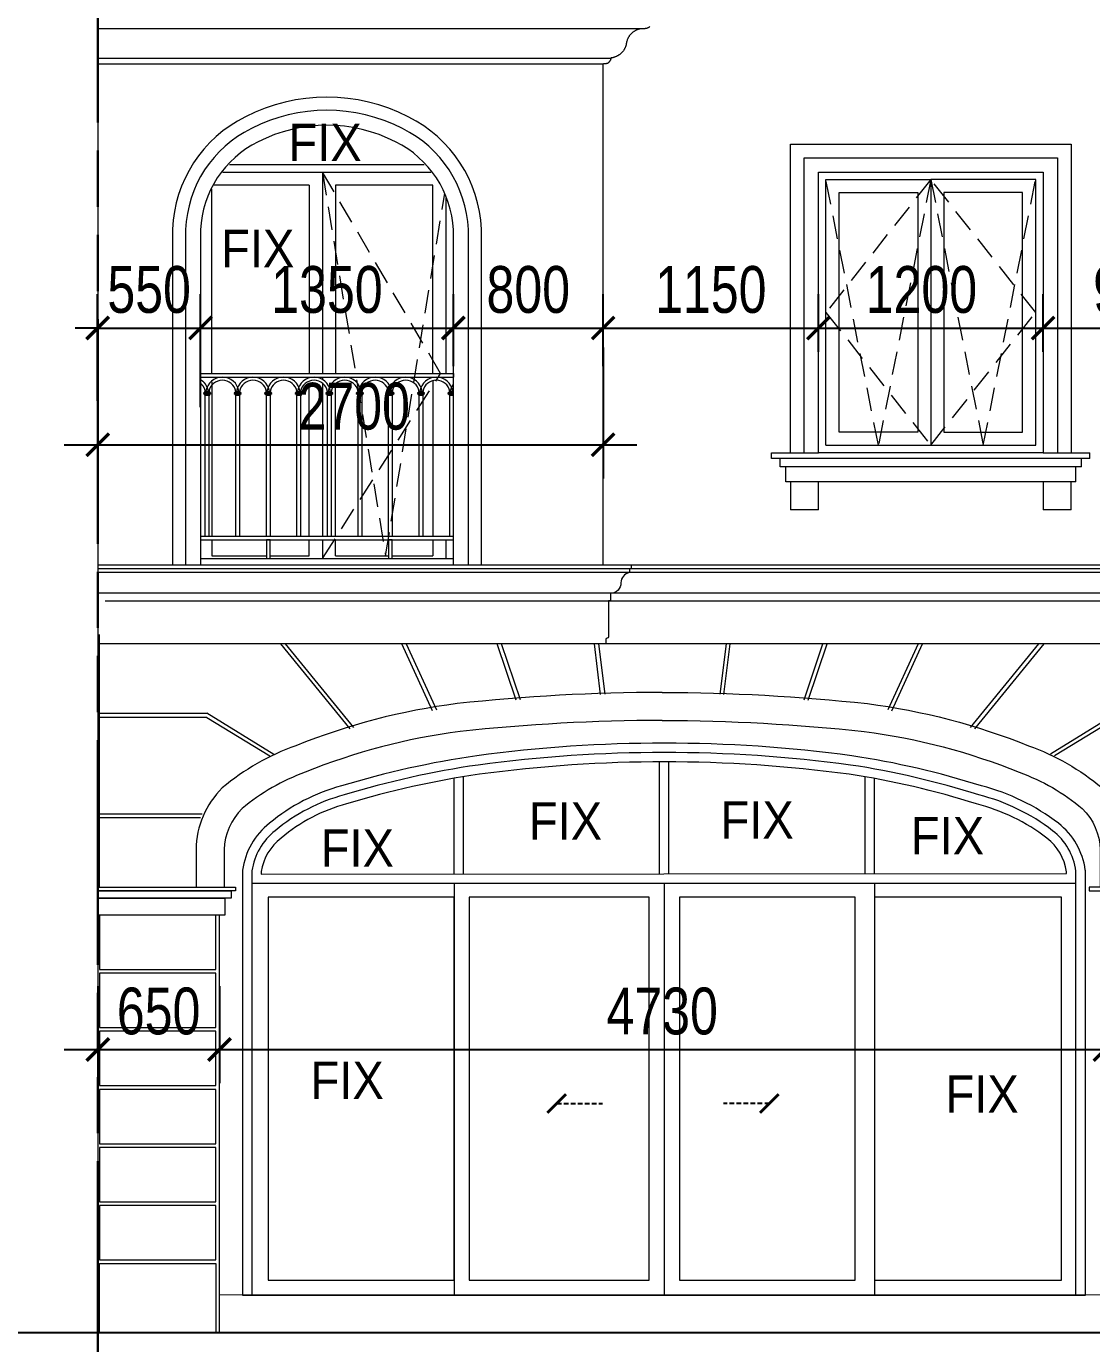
# Model space of a CAD drawing. Header units: millimetres. Extents: x -78046 to 260989, y -99288 to 158505.
# Drawn here: x 188369 to 194059, y -67141 to -60103 of the extents above; entities that cross this region are included whole.
import ezdxf
from ezdxf.xclip import XClip

# ---------------------------------------------------------------- set-up
doc = ezdxf.new("R2010")
doc.units = ezdxf.units.MM
doc.header["$LTSCALE"] = 100
doc.header["$XCLIPFRAME"] = 0
doc.header["$PDMODE"] = 98
doc.linetypes.add('ACAD_ISO09W100', pattern=[45, 24, -3, 6, -3, 6, -3])
doc.linetypes.add('HIDDEN', pattern=[0.375, 0.25, -0.125])
doc.layers.get('Defpoints').update_dxf_attribs({"lineweight": 13})
for name, color, linetype, lineweight in [('-DOOR', 137, 'Continuous', 9), ('-HATCH', 8, 'Continuous', 5), ('-HIDE', 3, 'HIDDEN', 13), ('-LINE1', 7, 'Continuous', 18), ('-TEXT', 7, 'Continuous', 15), ('ranh gioi lo dat', 240, 'ACAD_ISO09W100', 30)]:
    doc.layers.add(name, color=color, linetype=linetype, lineweight=lineweight)
doc.styles.add('AVANH', font='VHAVAN_2.TTF', dxfattribs={"width": 0.8})
doc.styles.add('X-5M-DH-TUM1$0$AVANTH', font='arial.ttf', dxfattribs={"width": 0.9})
doc.dimstyles.new('C_100A3', dxfattribs={"dimscale": 100, "dimtxt": 2.5, "dimasz": 1.2, "dimexe": 1.8, "dimexo": 0, "dimgap": 0.75, "dimtad": 1, "dimdec": 0, "dimzin": 0, "dimdsep": 46, "dimtxsty": 'AVANH', "dimblk": 'ARCHTICK', "dimcen": 0, "dimdle": 1.8, "dimclrd": 256, "dimclre": 256, "dimclrt": 7, "dimadec": 0, "dimazin": 0, "dimtfac": 0.0001, "dimtdec": 0, "dimtix": 1, "dimtmove": 2, "dimatfit": 3, "dimldrblk": 'ARCHTICK', "dimfxl": 1.8, "dimtolj": 1, "dimtzin": 0, "dimarcsym": 0})

# ---------------------------------------------------------------- blocks, each defined once
blk = doc.blocks.new('_ARCHTICK')
at = {"const_width": 0.15}
blk.add_lwpolyline([(-0.5, -0.5), (0.5, 0.5)], dxfattribs=at)
blk = doc.blocks.new('*D233')
at = {"layer": 'Defpoints', "lineweight": -2, "transparency": 16777216}
for p, q in [((188750.3, -65230.6), (188750.3, -65749.9)), ((189400, -65230.6), (189400, -65749.9)), ((188570.3, -65569.9), (189580, -65569.9))]:
    blk.add_line(p, q, dxfattribs=at)
at = {"layer": 'Defpoints', "color": 0, "transparency": 16777216}
for p in [(188750.3, -65230.6), (189400, -65230.6), (189400, -65569.9)]:
    blk.add_point(p, dxfattribs=at)
at = {"layer": 'Defpoints', "lineweight": -2, "transparency": 16777216, "xscale": 120, "yscale": 120, "zscale": 120, "rotation": 180}
blk.add_blockref('_ARCHTICK', (188750.3, -65569.9), dxfattribs=at)
at = {"layer": 'Defpoints', "lineweight": -2, "transparency": 16777216, "xscale": 120, "yscale": 120, "zscale": 120}
blk.add_blockref('_ARCHTICK', (189400, -65569.9), dxfattribs=at)
at = {"layer": 'Defpoints', "color": 7, "transparency": 16777216, "insert": (189075.2, -65365.6), "char_height": 250, "attachment_point": 5, "style": 'AVANH'}
blk.add_mtext('\\A1;650', dxfattribs=at)
blk = doc.blocks.new('*D234')
at = {"layer": 'Defpoints', "lineweight": -2, "transparency": 16777216}
for p, q in [((189400, -65230.6), (189400, -65749.9)), ((194130, -65230.6), (194130, -65749.9)), ((189220, -65569.9), (194310, -65569.9))]:
    blk.add_line(p, q, dxfattribs=at)
at = {"layer": 'Defpoints', "color": 0, "transparency": 16777216}
for p in [(189400, -65230.6), (194130, -65230.6), (194130, -65569.9)]:
    blk.add_point(p, dxfattribs=at)
at = {"layer": 'Defpoints', "lineweight": -2, "transparency": 16777216, "xscale": 120, "yscale": 120, "zscale": 120, "rotation": 180}
blk.add_blockref('_ARCHTICK', (189400, -65569.9), dxfattribs=at)
at = {"layer": 'Defpoints', "lineweight": -2, "transparency": 16777216, "xscale": 120, "yscale": 120, "zscale": 120}
blk.add_blockref('_ARCHTICK', (194130, -65569.9), dxfattribs=at)
at = {"layer": 'Defpoints', "color": 7, "transparency": 16777216, "insert": (191765, -65365.6), "char_height": 250, "attachment_point": 5, "style": 'AVANH'}
blk.add_mtext('\\A1;4730', dxfattribs=at)
blk = doc.blocks.new('lancan')
for p, q in [((-1.1, 988.8), (6547.2, 988.8)), ((-1.1, 968.8), (6547.2, 968.8)), ((324.8, 889), (316.6, 883.9)), ((316.6, 883.9), (316.6, 881.9)), ((326.4, 883.9), (316.6, 883.9)), ((316.6, 881.9), (324.8, 876.9)), ((326.4, 881.9), (316.6, 881.9)), ((322.4, 893), (322.4, 891)), ((322.4, 893), (326.4, 893)), ((322.4, 891), (324.8, 891)), ((322.4, 874.9), (322.4, 872.9)), ((322.4, 874.9), (324.8, 874.9)), ((322.4, 872.9), (326.4, 872.9)), ((324.8, 891), (324.8, 889)), ((324.8, 891), (326.4, 891)), ((324.8, 889), (347.2, 889)), ((324.8, 876.9), (324.8, 874.9)), ((324.8, 876.9), (347.2, 876.9)), ((324.8, 874.9), (326.4, 874.9)), ((326.4, 893), (345.6, 893)), ((345.6, 891), (326.4, 891)), ((326.4, 881.9), (326.4, 883.9)), ((326.4, 883.9), (345.6, 883.9)), ((326.4, 881.9), (345.6, 881.9)), ((345.6, 874.9), (326.4, 874.9)), ((326.4, 120), (326.4, 872.9)), ((326.4, 872.9), (345.6, 872.9)), ((345.6, 893), (349.6, 893)), ((345.6, 891), (347.2, 891)), ((345.6, 883.9), (345.6, 881.9)), ((345.6, 883.9), (355.4, 883.9)), ((345.6, 881.9), (355.4, 881.9)), ((345.6, 874.9), (347.2, 874.9)), ((345.6, 872.9), (345.6, 120)), ((345.6, 872.9), (349.6, 872.9)), ((347.2, 889), (347.2, 891)), ((347.2, 891), (349.6, 891)), ((355.4, 883.9), (347.2, 889)), ((347.2, 876.9), (355.4, 881.9)), ((347.2, 874.9), (347.2, 876.9)), ((347.2, 874.9), (349.6, 874.9)), ((349.6, 891), (349.6, 893)), ((349.6, 872.9), (349.6, 874.9)), ((355.4, 881.9), (355.4, 883.9)), ((488, 889), (479.8, 883.9)), ((479.8, 883.9), (479.8, 881.9)), ((489.6, 883.9), (479.8, 883.9)), ((479.8, 881.9), (488, 876.9)), ((489.6, 881.9), (479.8, 881.9)), ((485.6, 893), (485.6, 891)), ((485.6, 893), (489.6, 893)), ((485.6, 891), (488, 891)), ((485.6, 874.9), (485.6, 872.9)), ((485.6, 874.9), (488, 874.9)), ((485.6, 872.9), (489.6, 872.9)), ((488, 891), (488, 889)), ((488, 891), (489.6, 891)), ((488, 889), (510.4, 889)), ((488, 876.9), (488, 874.9)), ((488, 876.9), (510.4, 876.9)), ((488, 874.9), (489.6, 874.9)), ((489.6, 893), (508.8, 893)), ((508.8, 891), (489.6, 891)), ((489.6, 881.9), (489.6, 883.9)), ((489.6, 883.9), (508.8, 883.9)), ((489.6, 881.9), (508.8, 881.9)), ((508.8, 874.9), (489.6, 874.9)), ((489.6, 120), (489.6, 872.9)), ((489.6, 872.9), (508.8, 872.9)), ((508.8, 893), (512.8, 893)), ((508.8, 891), (510.4, 891)), ((508.8, 883.9), (508.8, 881.9)), ((508.8, 883.9), (518.6, 883.9)), ((508.8, 881.9), (518.6, 881.9)), ((508.8, 874.9), (510.4, 874.9)), ((508.8, 872.9), (508.8, 120)), ((508.8, 872.9), (512.8, 872.9)), ((510.4, 889), (510.4, 891)), ((510.4, 891), (512.8, 891)), ((518.6, 883.9), (510.4, 889)), ((510.4, 876.9), (518.6, 881.9)), ((510.4, 874.9), (510.4, 876.9)), ((510.4, 874.9), (512.8, 874.9)), ((512.8, 891), (512.8, 893)), ((512.8, 872.9), (512.8, 874.9)), ((518.6, 881.9), (518.6, 883.9)), ((651.2, 889), (643, 884)), ((643, 884), (643, 882)), ((652.8, 884), (643, 884)), ((643, 882), (651.2, 876.9)), ((652.8, 882), (643, 882)), ((648.8, 893), (648.8, 891)), ((648.8, 893), (652.8, 893)), ((648.8, 891), (651.2, 891)), ((648.8, 874.9), (648.8, 872.9)), ((648.8, 874.9), (651.2, 874.9)), ((648.8, 872.9), (652.8, 872.9)), ((651.2, 891), (651.2, 889)), ((651.2, 891), (652.8, 891)), ((651.2, 889), (673.6, 889)), ((651.2, 876.9), (651.2, 874.9)), ((651.2, 876.9), (673.6, 876.9)), ((651.2, 874.9), (652.8, 874.9)), ((652.8, 893), (672, 893)), ((672, 891), (652.8, 891)), ((652.8, 882), (652.8, 884)), ((652.8, 884), (672, 884)), ((652.8, 882), (672, 882)), ((672, 874.9), (652.8, 874.9)), ((652.8, 120), (652.8, 872.9)), ((652.8, 872.9), (672, 872.9)), ((672, 893), (676, 893)), ((672, 891), (673.6, 891)), ((672, 884), (672, 882)), ((672, 884), (681.8, 884)), ((672, 882), (681.8, 882)), ((672, 874.9), (673.6, 874.9)), ((672, 872.9), (672, 120)), ((672, 872.9), (676, 872.9)), ((673.6, 889), (673.6, 891)), ((673.6, 891), (676, 891)), ((681.8, 884), (673.6, 889)), ((673.6, 876.9), (681.8, 882)), ((673.6, 874.9), (673.6, 876.9)), ((673.6, 874.9), (676, 874.9)), ((676, 891), (676, 893)), ((676, 872.9), (676, 874.9)), ((681.8, 882), (681.8, 884)), ((814.4, 889), (806.2, 884)), ((806.2, 884), (806.2, 882)), ((816, 884), (806.2, 884)), ((806.2, 882), (814.4, 876.9)), ((816, 882), (806.2, 882)), ((812, 893), (812, 891)), ((812, 893), (816, 893)), ((812, 891), (814.4, 891)), ((812, 874.9), (812, 872.9)), ((812, 874.9), (814.4, 874.9)), ((812, 872.9), (816, 872.9)), ((814.4, 891), (814.4, 889)), ((814.4, 891), (816, 891)), ((814.4, 889), (836.8, 889)), ((814.4, 876.9), (814.4, 874.9)), ((814.4, 876.9), (836.8, 876.9)), ((814.4, 874.9), (816, 874.9)), ((816, 893), (835.2, 893)), ((835.2, 891), (816, 891)), ((816, 882), (816, 884)), ((816, 884), (835.2, 884)), ((816, 882), (835.2, 882)), ((835.2, 874.9), (816, 874.9)), ((816, 120), (816, 872.9)), ((816, 872.9), (835.2, 872.9)), ((835.2, 893), (839.2, 893)), ((835.2, 891), (836.8, 891)), ((835.2, 884), (835.2, 882)), ((835.2, 884), (845, 884)), ((835.2, 882), (845, 882)), ((835.2, 874.9), (836.8, 874.9)), ((835.2, 872.9), (835.2, 120)), ((835.2, 872.9), (839.2, 872.9)), ((836.8, 889), (836.8, 891)), ((836.8, 891), (839.2, 891)), ((845, 884), (836.8, 889)), ((836.8, 876.9), (845, 882)), ((836.8, 874.9), (836.8, 876.9)), ((836.8, 874.9), (839.2, 874.9)), ((839.2, 891), (839.2, 893)), ((839.2, 872.9), (839.2, 874.9)), ((845, 882), (845, 884)), ((977.6, 889), (969.4, 884)), ((969.4, 884), (969.4, 882)), ((979.2, 884), (969.4, 884)), ((969.4, 882), (977.6, 876.9)), ((979.2, 882), (969.4, 882)), ((975.2, 893), (975.2, 891)), ((975.2, 893), (979.2, 893)), ((975.2, 891), (977.6, 891)), ((975.2, 874.9), (975.2, 872.9)), ((975.2, 874.9), (977.6, 874.9)), ((975.2, 872.9), (979.2, 872.9)), ((977.6, 891), (977.6, 889)), ((977.6, 891), (979.2, 891)), ((977.6, 889), (1000, 889)), ((977.6, 876.9), (977.6, 874.9)), ((977.6, 876.9), (1000, 876.9)), ((977.6, 874.9), (979.2, 874.9)), ((979.2, 893), (998.4, 893)), ((998.4, 891), (979.2, 891)), ((979.2, 882), (979.2, 884)), ((979.2, 884), (998.4, 884)), ((979.2, 882), (998.4, 882)), ((998.4, 874.9), (979.2, 874.9)), ((979.2, 120), (979.2, 872.9)), ((979.2, 872.9), (998.4, 872.9)), ((998.4, 893), (1002.4, 893)), ((998.4, 891), (1000, 891)), ((998.4, 884), (998.4, 882)), ((998.4, 884), (1008.2, 884)), ((998.4, 882), (1008.2, 882)), ((998.4, 874.9), (1000, 874.9)), ((998.4, 872.9), (998.4, 120)), ((998.4, 872.9), (1002.4, 872.9)), ((1000, 889), (1000, 891)), ((1000, 891), (1002.4, 891)), ((1008.2, 884), (1000, 889)), ((1000, 876.9), (1008.2, 882)), ((1000, 874.9), (1000, 876.9)), ((1000, 874.9), (1002.4, 874.9)), ((1002.4, 891), (1002.4, 893)), ((1002.4, 872.9), (1002.4, 874.9)), ((1008.2, 882), (1008.2, 884)), ((1140.8, 889), (1132.6, 884)), ((1132.6, 884), (1132.6, 882)), ((1142.4, 884), (1132.6, 884)), ((1132.6, 882), (1140.8, 876.9)), ((1142.4, 882), (1132.6, 882)), ((1138.4, 893), (1138.4, 891)), ((1138.4, 893), (1142.4, 893)), ((1138.4, 891), (1140.8, 891)), ((1138.4, 874.9), (1138.4, 872.9)), ((1138.4, 874.9), (1140.8, 874.9)), ((1138.4, 872.9), (1142.4, 872.9)), ((1140.8, 891), (1140.8, 889)), ((1140.8, 891), (1142.4, 891)), ((1140.8, 889), (1163.2, 889)), ((1140.8, 876.9), (1140.8, 874.9)), ((1140.8, 876.9), (1163.2, 876.9)), ((1140.8, 874.9), (1142.4, 874.9)), ((1142.4, 893), (1161.6, 893)), ((1161.6, 891), (1142.4, 891)), ((1142.4, 882), (1142.4, 884)), ((1142.4, 884), (1161.6, 884)), ((1142.4, 882), (1161.6, 882)), ((1161.6, 874.9), (1142.4, 874.9)), ((1142.4, 120), (1142.4, 872.9)), ((1142.4, 872.9), (1161.6, 872.9)), ((1161.6, 893), (1165.6, 893)), ((1161.6, 891), (1163.2, 891)), ((1161.6, 884), (1161.6, 882)), ((1161.6, 884), (1171.4, 884)), ((1161.6, 882), (1171.4, 882)), ((1161.6, 874.9), (1163.2, 874.9)), ((1161.6, 872.9), (1161.6, 120)), ((1161.6, 872.9), (1165.6, 872.9)), ((1163.2, 889), (1163.2, 891)), ((1163.2, 891), (1165.6, 891)), ((1171.4, 884), (1163.2, 889)), ((1163.2, 876.9), (1171.4, 882)), ((1163.2, 874.9), (1163.2, 876.9)), ((1163.2, 874.9), (1165.6, 874.9)), ((1165.6, 891), (1165.6, 893)), ((1165.6, 872.9), (1165.6, 874.9)), ((1171.4, 882), (1171.4, 884)), ((1304, 889), (1295.8, 884)), ((1295.8, 884), (1295.8, 882)), ((1305.6, 884), (1295.8, 884)), ((1295.8, 882), (1304, 876.9)), ((1305.6, 882), (1295.8, 882)), ((1301.6, 893), (1301.6, 891)), ((1301.6, 893), (1305.6, 893)), ((1301.6, 891), (1304, 891)), ((1301.6, 874.9), (1301.6, 872.9)), ((1301.6, 874.9), (1304, 874.9)), ((1301.6, 872.9), (1305.6, 872.9)), ((1304, 891), (1304, 889)), ((1304, 891), (1305.6, 891)), ((1304, 889), (1326.4, 889)), ((1304, 876.9), (1304, 874.9)), ((1304, 876.9), (1326.4, 876.9)), ((1304, 874.9), (1305.6, 874.9)), ((1305.6, 893), (1324.8, 893)), ((1324.8, 891), (1305.6, 891)), ((1305.6, 882), (1305.6, 884)), ((1305.6, 884), (1324.8, 884)), ((1305.6, 882), (1324.8, 882)), ((1324.8, 874.9), (1305.6, 874.9)), ((1305.6, 120), (1305.6, 872.9)), ((1305.6, 872.9), (1324.8, 872.9)), ((1324.8, 893), (1328.8, 893)), ((1324.8, 891), (1326.4, 891)), ((1324.8, 884), (1324.8, 882)), ((1324.8, 884), (1334.6, 884)), ((1324.8, 882), (1334.6, 882)), ((1324.8, 874.9), (1326.4, 874.9)), ((1324.8, 872.9), (1324.8, 120)), ((1324.8, 872.9), (1328.8, 872.9)), ((1326.4, 889), (1326.4, 891)), ((1326.4, 891), (1328.8, 891)), ((1334.6, 884), (1326.4, 889)), ((1326.4, 876.9), (1334.6, 882)), ((1326.4, 874.9), (1326.4, 876.9)), ((1326.4, 874.9), (1328.8, 874.9)), ((1328.8, 891), (1328.8, 893)), ((1328.8, 872.9), (1328.8, 874.9)), ((1334.6, 882), (1334.6, 884)), ((1467.2, 889), (1459, 884)), ((1459, 884), (1459, 882)), ((1468.8, 884), (1459, 884)), ((1459, 882), (1467.2, 876.9)), ((1468.8, 882), (1459, 882)), ((1464.8, 893), (1464.8, 891)), ((1464.8, 893), (1468.8, 893)), ((1464.8, 891), (1467.2, 891)), ((1464.8, 874.9), (1464.8, 872.9)), ((1464.8, 874.9), (1467.2, 874.9)), ((1464.8, 872.9), (1468.8, 872.9)), ((1467.2, 891), (1467.2, 889)), ((1467.2, 891), (1468.8, 891)), ((1467.2, 889), (1489.6, 889)), ((1467.2, 876.9), (1467.2, 874.9)), ((1467.2, 876.9), (1489.6, 876.9)), ((1467.2, 874.9), (1468.8, 874.9)), ((1468.8, 893), (1488, 893)), ((1488, 891), (1468.8, 891)), ((1468.8, 882), (1468.8, 884)), ((1468.8, 884), (1488, 884)), ((1468.8, 882), (1488, 882)), ((1488, 874.9), (1468.8, 874.9)), ((1468.8, 120), (1468.8, 872.9)), ((1468.8, 872.9), (1488, 872.9)), ((1488, 893), (1492, 893)), ((1488, 891), (1489.6, 891)), ((1488, 884), (1488, 882)), ((1488, 884), (1497.8, 884)), ((1488, 882), (1497.8, 882)), ((1488, 874.9), (1489.6, 874.9)), ((1488, 872.9), (1488, 120)), ((1488, 872.9), (1492, 872.9)), ((1489.6, 889), (1489.6, 891)), ((1489.6, 891), (1492, 891)), ((1497.8, 884), (1489.6, 889)), ((1489.6, 876.9), (1497.8, 882)), ((1489.6, 874.9), (1489.6, 876.9)), ((1489.6, 874.9), (1492, 874.9)), ((1492, 891), (1492, 893)), ((1492, 872.9), (1492, 874.9)), ((1497.8, 882), (1497.8, 884)), ((1630.4, 889), (1622.2, 884)), ((1622.2, 884), (1622.2, 882)), ((1632, 884), (1622.2, 884)), ((1622.2, 882), (1630.4, 876.9)), ((1632, 882), (1622.2, 882)), ((1628, 893), (1628, 891)), ((1628, 893), (1632, 893)), ((1628, 891), (1630.4, 891)), ((1628, 874.9), (1628, 872.9)), ((1628, 874.9), (1630.4, 874.9)), ((1628, 872.9), (1632, 872.9)), ((1630.4, 891), (1630.4, 889)), ((1630.4, 891), (1632, 891)), ((1630.4, 889), (1652.8, 889)), ((1630.4, 876.9), (1630.4, 874.9)), ((1630.4, 876.9), (1652.8, 876.9)), ((1630.4, 874.9), (1632, 874.9)), ((1632, 893), (1651.2, 893)), ((1651.2, 891), (1632, 891)), ((1632, 882), (1632, 884)), ((1632, 884), (1651.2, 884)), ((1632, 882), (1651.2, 882)), ((1651.2, 874.9), (1632, 874.9)), ((1632, 120), (1632, 872.9)), ((1632, 872.9), (1651.2, 872.9)), ((1651.2, 893), (1655.2, 893)), ((1651.2, 891), (1652.8, 891)), ((1651.2, 884), (1651.2, 882)), ((1651.2, 884), (1661, 884)), ((1651.2, 882), (1661, 882)), ((1651.2, 874.9), (1652.8, 874.9)), ((1651.2, 872.9), (1651.2, 120)), ((1651.2, 872.9), (1655.2, 872.9)), ((-1.1, 120), (6547.2, 120)), ((-1.1, 100), (6547.2, 100))]:
    blk.add_line(p, q)
for points in [[(672, 100), (652.8, 100), (652.8, 0), (672, 0)], [(1324.8, 100), (1305.6, 100), (1305.6, 0), (1324.8, 0)]]:
    blk.add_lwpolyline(points, close=True)
for centre, radius, start, end in [((254.4, 879.7), 89.2, 8.53041, 171.46959), ((254.4, 879.7), 73.2, 10.41372, 169.58628), ((417.6, 879.7), 89.2, 8.53041, 171.46959), ((417.6, 879.7), 73.2, 10.41372, 169.58628), ((580.8, 879.7), 89.2, 8.53041, 171.46959), ((580.8, 879.7), 73.2, 10.41372, 169.58628), ((744, 879.7), 89.2, 8.53041, 171.46959), ((744, 879.7), 73.2, 10.41372, 169.58628), ((907.2, 879.7), 89.2, 8.53041, 171.46959), ((907.2, 879.7), 73.2, 10.41372, 169.58628), ((1070.4, 879.7), 89.2, 8.53041, 171.46959), ((1070.4, 879.7), 73.2, 10.41372, 169.58628), ((1233.6, 879.7), 89.2, 8.53041, 171.46959), ((1233.6, 879.7), 73.2, 10.41372, 169.58628), ((1396.8, 879.8), 89.2, 8.53041, 171.46959), ((1396.8, 879.8), 73.2, 10.41372, 169.58628), ((1560, 879.8), 89.2, 8.53041, 171.46959), ((1560, 879.8), 73.2, 10.41372, 169.58628), ((1723.2, 879.8), 89.2, 8.53041, 171.46959), ((1723.2, 879.8), 73.2, 10.41372, 169.58628)]:
    blk.add_arc(centre, radius, start, end)
blk = doc.blocks.new('*D236')
at = {"layer": 'Defpoints', "lineweight": -2, "transparency": 16777216}
for p, q in [((188749.6, -62103.8), (188749.6, -61534.7)), ((189299.4, -62138.2), (189299.4, -61534.7)), ((188749.6, -61714.7), (188629.6, -61714.7)), ((188749.6, -61714.7), (189299.4, -61714.7)), ((189299.4, -61714.7), (189419.4, -61714.7))]:
    blk.add_line(p, q, dxfattribs=at)
at = {"layer": 'Defpoints', "color": 0, "transparency": 16777216}
for p in [(189299.4, -61714.7), (188749.6, -62103.8), (189299.4, -62138.2)]:
    blk.add_point(p, dxfattribs=at)
at = {"layer": 'Defpoints', "lineweight": -2, "transparency": 16777216, "xscale": 120, "yscale": 120, "zscale": 120}
blk.add_blockref('_ARCHTICK', (188749.6, -61714.7), dxfattribs=at)
at = {"layer": 'Defpoints', "lineweight": -2, "transparency": 16777216, "xscale": 120, "yscale": 120, "zscale": 120, "rotation": 180}
blk.add_blockref('_ARCHTICK', (189299.4, -61714.7), dxfattribs=at)
at = {"layer": 'Defpoints', "color": 7, "transparency": 16777216, "insert": (189024.5, -61510.4), "char_height": 250, "attachment_point": 5, "style": 'AVANH'}
blk.add_mtext('\\A1;550', dxfattribs=at)
blk = doc.blocks.new('*D237')
at = {"layer": 'Defpoints', "lineweight": -2, "transparency": 16777216}
for p, q in [((189299.4, -62138.2), (189299.4, -61534.7)), ((190649.5, -61919.2), (190649.5, -61534.7)), ((189119.4, -61714.7), (190829.5, -61714.7))]:
    blk.add_line(p, q, dxfattribs=at)
at = {"layer": 'Defpoints', "color": 0, "transparency": 16777216}
for p in [(190649.5, -61714.7), (190649.5, -61919.2), (189299.4, -62138.2)]:
    blk.add_point(p, dxfattribs=at)
at = {"layer": 'Defpoints', "lineweight": -2, "transparency": 16777216, "xscale": 120, "yscale": 120, "zscale": 120, "rotation": 180}
blk.add_blockref('_ARCHTICK', (189299.4, -61714.7), dxfattribs=at)
at = {"layer": 'Defpoints', "lineweight": -2, "transparency": 16777216, "xscale": 120, "yscale": 120, "zscale": 120}
blk.add_blockref('_ARCHTICK', (190649.5, -61714.7), dxfattribs=at)
at = {"layer": 'Defpoints', "color": 7, "transparency": 16777216, "insert": (189974.4, -61510.4), "char_height": 250, "attachment_point": 5, "style": 'AVANH'}
blk.add_mtext('\\A1;1350', dxfattribs=at)
blk = doc.blocks.new('*D238')
at = {"layer": 'Defpoints', "lineweight": -2, "transparency": 16777216}
for p, q in [((190649.5, -61919.2), (190649.5, -61534.7)), ((191449.7, -61919.2), (191449.7, -61534.7)), ((190469.5, -61714.7), (191629.7, -61714.7))]:
    blk.add_line(p, q, dxfattribs=at)
at = {"layer": 'Defpoints', "color": 0, "transparency": 16777216}
for p in [(191449.7, -61714.7), (190649.5, -61919.2), (191449.7, -61919.2)]:
    blk.add_point(p, dxfattribs=at)
at = {"layer": 'Defpoints', "lineweight": -2, "transparency": 16777216, "xscale": 120, "yscale": 120, "zscale": 120, "rotation": 180}
blk.add_blockref('_ARCHTICK', (190649.5, -61714.7), dxfattribs=at)
at = {"layer": 'Defpoints', "lineweight": -2, "transparency": 16777216, "xscale": 120, "yscale": 120, "zscale": 120}
blk.add_blockref('_ARCHTICK', (191449.7, -61714.7), dxfattribs=at)
at = {"layer": 'Defpoints', "color": 7, "transparency": 16777216, "insert": (191049.6, -61510.4), "char_height": 250, "attachment_point": 5, "style": 'AVANH'}
blk.add_mtext('\\A1;800', dxfattribs=at)
blk = doc.blocks.new('*D239')
at = {"layer": 'Defpoints', "lineweight": -2, "transparency": 16777216}
for p, q in [((191449.7, -61919.2), (191449.7, -61534.7)), ((192599.5, -61841.8), (192599.5, -61534.7)), ((191269.7, -61714.7), (192779.5, -61714.7))]:
    blk.add_line(p, q, dxfattribs=at)
at = {"layer": 'Defpoints', "color": 0, "transparency": 16777216}
for p in [(192599.5, -61714.7), (192599.5, -61841.8), (191449.7, -61919.2)]:
    blk.add_point(p, dxfattribs=at)
at = {"layer": 'Defpoints', "lineweight": -2, "transparency": 16777216, "xscale": 120, "yscale": 120, "zscale": 120, "rotation": 180}
blk.add_blockref('_ARCHTICK', (191449.7, -61714.7), dxfattribs=at)
at = {"layer": 'Defpoints', "lineweight": -2, "transparency": 16777216, "xscale": 120, "yscale": 120, "zscale": 120}
blk.add_blockref('_ARCHTICK', (192599.5, -61714.7), dxfattribs=at)
at = {"layer": 'Defpoints', "color": 7, "transparency": 16777216, "insert": (192024.6, -61510.4), "char_height": 250, "attachment_point": 5, "style": 'AVANH'}
blk.add_mtext('\\A1;1150', dxfattribs=at)
blk = doc.blocks.new('*D240')
at = {"layer": 'Defpoints', "lineweight": -2, "transparency": 16777216}
for p, q in [((192599.5, -61841.8), (192599.5, -61534.7)), ((193799.7, -61841.8), (193799.7, -61534.7)), ((192419.5, -61714.7), (193979.7, -61714.7))]:
    blk.add_line(p, q, dxfattribs=at)
at = {"layer": 'Defpoints', "color": 0, "transparency": 16777216}
for p in [(193799.7, -61714.7), (192599.5, -61841.8), (193799.7, -61841.8)]:
    blk.add_point(p, dxfattribs=at)
at = {"layer": 'Defpoints', "lineweight": -2, "transparency": 16777216, "xscale": 120, "yscale": 120, "zscale": 120, "rotation": 180}
blk.add_blockref('_ARCHTICK', (192599.5, -61714.7), dxfattribs=at)
at = {"layer": 'Defpoints', "lineweight": -2, "transparency": 16777216, "xscale": 120, "yscale": 120, "zscale": 120}
blk.add_blockref('_ARCHTICK', (193799.7, -61714.7), dxfattribs=at)
at = {"layer": 'Defpoints', "color": 7, "transparency": 16777216, "insert": (193149.6, -61510.4), "char_height": 250, "attachment_point": 5, "style": 'AVANH'}
blk.add_mtext('\\A1;1200', dxfattribs=at)
blk = doc.blocks.new('*D241')
at = {"layer": 'Defpoints', "lineweight": -2, "transparency": 16777216}
for p, q in [((193799.7, -61841.8), (193799.7, -61534.7)), ((194779.8, -61926.3), (194779.8, -61534.7)), ((193619.7, -61714.7), (194959.8, -61714.7))]:
    blk.add_line(p, q, dxfattribs=at)
at = {"layer": 'Defpoints', "color": 0, "transparency": 16777216}
for p in [(194779.8, -61714.7), (193799.7, -61841.8), (194779.8, -61926.3)]:
    blk.add_point(p, dxfattribs=at)
at = {"layer": 'Defpoints', "lineweight": -2, "transparency": 16777216, "xscale": 120, "yscale": 120, "zscale": 120, "rotation": 180}
blk.add_blockref('_ARCHTICK', (193799.7, -61714.7), dxfattribs=at)
at = {"layer": 'Defpoints', "lineweight": -2, "transparency": 16777216, "xscale": 120, "yscale": 120, "zscale": 120}
blk.add_blockref('_ARCHTICK', (194779.8, -61714.7), dxfattribs=at)
at = {"layer": 'Defpoints', "color": 7, "transparency": 16777216, "insert": (194289.8, -61510.4), "char_height": 250, "attachment_point": 5, "style": 'AVANH'}
blk.add_mtext('\\A1;980', dxfattribs=at)
blk = doc.blocks.new('*D242')
at = {"layer": 'Defpoints', "lineweight": -2, "transparency": 16777216}
for p, q in [((188750, -61819.3), (188750, -62518.4)), ((191449.7, -61819.3), (191449.7, -62518.4)), ((188570, -62338.4), (191629.7, -62338.4))]:
    blk.add_line(p, q, dxfattribs=at)
at = {"layer": 'Defpoints', "color": 0, "transparency": 16777216}
for p in [(188750, -61819.3), (191449.7, -61819.3), (191449.7, -62338.4)]:
    blk.add_point(p, dxfattribs=at)
at = {"layer": 'Defpoints', "lineweight": -2, "transparency": 16777216, "xscale": 120, "yscale": 120, "zscale": 120, "rotation": 180}
blk.add_blockref('_ARCHTICK', (188750, -62338.4), dxfattribs=at)
at = {"layer": 'Defpoints', "lineweight": -2, "transparency": 16777216, "xscale": 120, "yscale": 120, "zscale": 120}
blk.add_blockref('_ARCHTICK', (191449.7, -62338.4), dxfattribs=at)
at = {"layer": 'Defpoints', "color": 7, "transparency": 16777216, "insert": (190119.9, -62134.1), "char_height": 250, "attachment_point": 5, "style": 'AVANH'}
blk.add_mtext('\\A1;2700', dxfattribs=at)
blk = doc.blocks.new('*D248')
at = {"layer": 'Defpoints', "lineweight": -2, "transparency": 16777216}
for p, q in [((194130, -65230.6), (194130, -65749.9)), ((194779.8, -65241.5), (194779.8, -65749.9)), ((193950, -65569.9), (194959.8, -65569.9))]:
    blk.add_line(p, q, dxfattribs=at)
at = {"layer": 'Defpoints', "color": 0, "transparency": 16777216}
for p in [(194130, -65230.6), (194779.8, -65241.5), (194779.8, -65569.9)]:
    blk.add_point(p, dxfattribs=at)
at = {"layer": 'Defpoints', "lineweight": -2, "transparency": 16777216, "xscale": 120, "yscale": 120, "zscale": 120, "rotation": 180}
blk.add_blockref('_ARCHTICK', (194130, -65569.9), dxfattribs=at)
at = {"layer": 'Defpoints', "lineweight": -2, "transparency": 16777216, "xscale": 120, "yscale": 120, "zscale": 120}
blk.add_blockref('_ARCHTICK', (194779.8, -65569.9), dxfattribs=at)
at = {"layer": 'Defpoints', "color": 7, "transparency": 16777216, "insert": (194454.9, -65365.6), "char_height": 250, "attachment_point": 5, "style": 'AVANH'}
blk.add_mtext('\\A1;650', dxfattribs=at)

msp = doc.modelspace()

# ---------------------------------------------------------------- linework, layer by layer
at = {"layer": '-DOOR', "lineweight": 9}
for p, q in [((189418.9, -60881.5), (190528.8, -60881.5)), ((189454.2, -60841.5), (190493.5, -60841.5)), ((189950, -60881.5), (189950, -61957.7)), ((189879.4, -60951.5), (189371.3, -60951.5)), ((189879.4, -60951.5), (189879.4, -61957.7)), ((190540, -60951.5), (190020.5, -60951.5)), ((190020.5, -60951.5), (190020.5, -61957.7)), ((190540, -61957.7), (190540, -60951.5)), ((192639.6, -62341.4), (192639.6, -60921.4)), ((192639.6, -60921.4), (193199.7, -60921.4)), ((193199.7, -60921.4), (193199.7, -62341.4)), ((193759.8, -60921.4), (193199.7, -60921.4)), ((193759.8, -62341.4), (193759.8, -60921.4)), ((189360, -61957.7), (189360, -60972.4)), ((190610, -61020.3), (190610, -61957.7)), ((192709.6, -60991.4), (193129.7, -60991.4)), ((192709.6, -62271.4), (192709.6, -60991.4)), ((193129.7, -60991.4), (193129.7, -62271.4)), ((193689.8, -60991.4), (193269.7, -60991.4)), ((193269.7, -60991.4), (193269.7, -62271.4)), ((193689.8, -62271.4), (193689.8, -60991.4)), ((189360, -62002.3), (189360, -62826.4)), ((189950, -61977.6), (189950, -61989.4)), ((189950, -62008.6), (189950, -62826.5)), ((190540, -61993.5), (190540, -62826.4)), ((189879.5, -62826.4), (189879.5, -62028.6)), ((190020.5, -62826.4), (190020.5, -62033.7)), ((193129.7, -62271.4), (192709.6, -62271.4)), ((193269.7, -62271.4), (193689.8, -62271.4)), ((192639.6, -62341.4), (193199.7, -62341.4)), ((193199.7, -62341.4), (193759.8, -62341.4)), ((189360, -62846.4), (189360, -62931.5)), ((189879.5, -62931.5), (189879.5, -62846.4)), ((189950, -62846.5), (189950, -62946.5)), ((190020.6, -62931.5), (190020.5, -62846.4)), ((190540, -62846.4), (190540, -62931.5)), ((190610, -62846.4), (190610, -62946.4)), ((189360, -62931.5), (189651.1, -62931.4)), ((189670.3, -62931.4), (189879.5, -62931.4)), ((190020.6, -62931.5), (190303.9, -62931.4)), ((190323.1, -62931.4), (190540, -62931.4)), ((191751, -64631), (191751, -64033)), ((191801, -64631), (191801, -64033)), ((190703.7, -64631), (190703.7, -64112.3)), ((192848.3, -64631), (192848.3, -64112.3)), ((190653.7, -64631), (190653.7, -64120.8)), ((192898.3, -64631), (192898.3, -64120.8)), ((189573.8, -64681.5), (193975.1, -64681.5)), ((190653.7, -64681), (190653.7, -66881.4)), ((191776, -64681), (191776, -66881.4)), ((192898.3, -64681), (192898.3, -66881.4))]:
    msp.add_line(p, q, dxfattribs=at)
msp.add_lwpolyline([(194024.9, -64611.1, 0.198195), (193880.9, -64361.1, 0.102283), (193470.4, -64161.1, 0.039115), (192777.1, -64000.2, 0.067183), (190774.9, -64000.2, 0.037612), (190052.5, -64161.1, 0.109571), (189668, -64361.1, 0.198654), (189523.8, -64612.1), (189523.8, -66881.4), (194025.1, -66881.4), (194025.1, -64611.1)], format="xyb", dxfattribs=at)
for points in [[(193975.1, -64616, 0.196881), (193850.4, -64400.7, 0.102544), (193457, -64209.3, 0.039171), (192770.3, -64049.7, 0.067174), (190781.8, -64049.7, 0.037657), (190065.8, -64209.3, 0.110154), (189698.6, -64400.6, 0.196254), (189573.8, -64615.5), (189573.8, -66881.4), (193975.1, -66881.4)], [(193925.1, -64619.6, 0.19383), (193819.8, -64440.3, 0.102824), (193443.6, -64257.5, 0.039229), (192763.4, -64099.2, 0.067166), (190788.6, -64099.2, 0.037703), (190079.1, -64257.5, 0.110792), (189729.2, -64440.2, 0.193238), (189623.8, -64619.1), (189623.8, -64632), (193925.1, -64630)]]:
    msp.add_lwpolyline(points, format="xyb", close=True, dxfattribs=at)
for points in [[(190653.7, -64756.5), (189659.8, -64756.5), (189659.8, -66801.4), (190653.7, -66801.4)], [(191695.4, -64756.5), (190734.4, -64756.5), (190734.4, -66801.4), (191695.4, -66801.4)], [(192796.4, -64756.5), (191856.6, -64756.5), (191856.6, -66801.4), (192796.4, -66801.4)], [(193898, -64756.5), (192898.3, -64756.5), (192898.3, -66801.4), (193898, -66801.4)]]:
    msp.add_lwpolyline(points, close=True, dxfattribs=at)
at = {"layer": '-HATCH'}
for p, q in [((188749.9, -60114.7), (191656.8, -60114.7)), ((188749.9, -60272.2), (191490.5, -60272.2)), ((191450.7, -60272.2), (191490.5, -60272.2)), ((189299.4, -61957.8), (189324.9, -61957.8)), ((189299.4, -61977.8), (189299.4, -61957.8)), ((189324.9, -61957.8), (189364.9, -61957.8)), ((189364.9, -61957.8), (189434.9, -61957.8)), ((189434.9, -61957.8), (190649.5, -61957.8)), ((190512.9, -61957.8), (190582.9, -61957.8)), ((190582.9, -61957.8), (190622.9, -61957.8)), ((190622.9, -61957.8), (190649.5, -61957.8)), ((190649.5, -61957.8), (190649.5, -61977.8)), ((194004.7, -62411.5), (192394.5, -62411.5)), ((193974.7, -62456.5), (192424.5, -62456.5)), ((197910.8, -63001.6), (188750.4, -63001.6)), ((197901.8, -63021.6), (188750.4, -63021.6)), ((197806.6, -63131.6), (188750.4, -63131.6)), ((188789.1, -63171.6), (191478.4, -63171.6)), ((191450.7, -63171.6), (197790.6, -63171.6)), ((189726.2, -63401.6), (190096.9, -63856.3)), ((190118.5, -63849.5), (189753.3, -63401.6)), ((190538, -63759.3), (190374.9, -63401.6)), ((190398.3, -63401.6), (190559.5, -63755)), ((190985.5, -63703.3), (190884.2, -63401.6)), ((191007.5, -63701.5), (190906.9, -63401.6)), ((191436.1, -63672.6), (191402.5, -63401.6)), ((191424.3, -63401.6), (191457.8, -63671.7)), ((192105.8, -63401.6), (192072.3, -63671.7)), ((192093.9, -63672.6), (192127.5, -63401.6)), ((192522.5, -63701.5), (192623.2, -63401.6)), ((192544.5, -63703.3), (192645.8, -63401.6)), ((193131.7, -63401.6), (192970.5, -63755)), ((192992, -63759.3), (193155.2, -63401.6)), ((193411.6, -63849.5), (193776.7, -63401.6)), ((193803.8, -63401.6), (193433.1, -63856.3)), ((189332.9, -63774.5), (188760.3, -63774.5)), ((189332.9, -63795.7), (188760.3, -63795.7)), ((189332.9, -63771.4), (189690.6, -63991.3)), ((189332.9, -63795.7), (189670.1, -64001.1)), ((194192.1, -63774.5), (193839.4, -63991.3)), ((194197.2, -63795.7), (193859.9, -64001.1)), ((188760.3, -64310.9), (189308.1, -64310.9)), ((188760.3, -64330.9), (189299.4, -64330.9))]:
    msp.add_line(p, q, dxfattribs=at)
msp.add_lwpolyline([(190729.5, -62981.5), (190729.5, -61188, 0.27311), (190377.2, -60649, 0.242379), (189570.7, -60649, 0.275022), (189219.4, -61187.9), (189219.4, -62981.5)], format="xyb", dxfattribs=at)
for points in [[(188760.2, -65141.8), (189380, -65141.8), (189380, -64851.5), (188760.2, -64851.5)], [(188760.3, -65452.1), (189380, -65452.1), (189380, -65161.8), (188760.3, -65161.8)], [(188760.3, -65762.5), (189380, -65762.5), (189380, -65472.1), (188760.3, -65472.1)], [(188760.3, -66072.8), (189380, -66072.8), (189380, -65782.5), (188760.3, -65782.5)], [(188760.3, -66383.1), (189380, -66383.1), (189380, -66092.8), (188760.3, -66092.8)], [(188760.3, -66693.5), (189380, -66693.5), (189380, -66403.1), (188760.3, -66403.1)], [(188760.3, -66713.5), (189380, -66713.5), (189380, -67081.5), (188760.3, -67081.5)]]:
    msp.add_lwpolyline(points, close=True, dxfattribs=at)
at = {"layer": '-HIDE', "ltscale": 5}
for p, q in [((190581.6, -61957.6), (189950, -60881.5)), ((189950.5, -62946.5), (190581.6, -61957.6))]:
    msp.add_line(p, q, dxfattribs=at)
for points in [[(189950, -60881.5), (190287.7, -62931.4), (190603.3, -60994.2)], [(193199.7, -60921.4), (192639.6, -61631.4), (193199.7, -62341.4), (193759.8, -61631.4), (193199.7, -60921.4)], [(193199.7, -60921.4), (192919.6, -62341.3), (192639.6, -60921.4)], [(193199.7, -60921.4), (193479.7, -62341.3), (193759.8, -60921.4)]]:
    msp.add_lwpolyline(points, dxfattribs=at)
at = {"layer": '-LINE1', "color": 0, "lineweight": 20}
for p, q in [((188750.5, -52431.5), (188750.6, -67081.5)), ((191693.6, -60108.2), (191691.8, -60109.4)), ((191695.3, -60106.9), (191693.6, -60108.2)), ((191696.9, -60105.5), (191695.3, -60106.9)), ((191698.4, -60104), (191696.9, -60105.5)), ((191577.8, -60176.5), (191577, -60178.9)), ((191578.6, -60174.1), (191577.8, -60176.5)), ((191579.6, -60171.8), (191578.6, -60174.1)), ((191580.6, -60169.5), (191579.6, -60171.8)), ((191581.6, -60167.2), (191580.6, -60169.5)), ((191582.8, -60165), (191581.6, -60167.2)), ((191584, -60162.7), (191582.8, -60165)), ((191585.2, -60160.5), (191584, -60162.7)), ((191586.6, -60158.4), (191585.2, -60160.5)), ((191587.9, -60156.3), (191586.6, -60158.4)), ((191589.4, -60154.2), (191587.9, -60156.3)), ((191590.9, -60152.1), (191589.4, -60154.2)), ((191592.5, -60150.1), (191590.9, -60152.1)), ((191594.1, -60148.2), (191592.5, -60150.1)), ((191595.7, -60146.2), (191594.1, -60148.2)), ((191597.5, -60144.4), (191595.7, -60146.2)), ((191599.3, -60142.5), (191597.5, -60144.4)), ((191601.1, -60140.7), (191599.3, -60142.5)), ((191603, -60139), (191601.1, -60140.7)), ((191604.9, -60137.3), (191603, -60139)), ((191606.9, -60135.7), (191604.9, -60137.3)), ((191608.9, -60134.1), (191606.9, -60135.7)), ((191611, -60132.5), (191608.9, -60134.1)), ((191613.1, -60131.1), (191611, -60132.5)), ((191615.3, -60129.6), (191613.1, -60131.1)), ((191617.5, -60128.3), (191615.3, -60129.6)), ((191619.7, -60127), (191617.5, -60128.3)), ((191622, -60125.7), (191619.7, -60127)), ((191624.3, -60124.5), (191622, -60125.7)), ((191626.7, -60123.4), (191624.3, -60124.5)), ((191629, -60122.3), (191626.7, -60123.4)), ((191631.4, -60121.3), (191629, -60122.3)), ((191633.9, -60120.3), (191631.4, -60121.3)), ((191636.3, -60119.5), (191633.9, -60120.3)), ((191638.8, -60118.6), (191636.3, -60119.5)), ((191641.3, -60117.9), (191638.8, -60118.6)), ((191643.9, -60117.2), (191641.3, -60117.9)), ((191646.4, -60116.6), (191643.9, -60117.2)), ((191649, -60116), (191646.4, -60116.6)), ((191656.8, -60114.7), (191673.4, -60114.7)), ((191675.6, -60114.6), (191673.4, -60114.7)), ((191677.7, -60114.4), (191675.6, -60114.6)), ((191679.9, -60114.1), (191677.7, -60114.4)), ((191682, -60113.6), (191679.9, -60114.1)), ((191684.1, -60113), (191682, -60113.6)), ((191686.1, -60112.3), (191684.1, -60113)), ((191688.1, -60111.5), (191686.1, -60112.3)), ((191690, -60110.5), (191688.1, -60111.5)), ((191691.8, -60109.4), (191690, -60110.5)), ((191544.3, -60247.9), (191542.4, -60249.6)), ((191546.2, -60246.2), (191544.3, -60247.9)), ((191548, -60244.4), (191546.2, -60246.2)), ((191549.8, -60242.6), (191548, -60244.4)), ((191551.6, -60240.7), (191549.8, -60242.6)), ((191553.2, -60238.8), (191551.6, -60240.7)), ((191554.8, -60236.8), (191553.2, -60238.8)), ((191556.4, -60234.8), (191554.8, -60236.8)), ((191557.9, -60232.8), (191556.4, -60234.8)), ((191559.4, -60230.7), (191557.9, -60232.8)), ((191560.7, -60228.6), (191559.4, -60230.7)), ((191562.1, -60226.4), (191560.7, -60228.6)), ((191563.3, -60224.2), (191562.1, -60226.4)), ((191564.5, -60222), (191563.3, -60224.2)), ((191565.7, -60219.7), (191564.5, -60222)), ((191566.7, -60217.5), (191565.7, -60219.7)), ((191567.7, -60215.1), (191566.7, -60217.5)), ((191568.7, -60212.8), (191567.7, -60215.1)), ((191569.5, -60210.5), (191568.7, -60212.8)), ((191570.3, -60208.1), (191569.5, -60210.5)), ((191571, -60205.7), (191570.3, -60208.1)), ((191571.7, -60203.3), (191571, -60205.7)), ((191572.3, -60200.8), (191571.7, -60203.3)), ((191572.8, -60198.4), (191572.3, -60200.8)), ((191573.3, -60195.9), (191572.8, -60198.4)), ((191574, -60191), (191573.3, -60195.9)), ((191574.5, -60188.5), (191574, -60191)), ((191575, -60186.1), (191574.5, -60188.5)), ((191575.6, -60183.7), (191575, -60186.1)), ((191576.3, -60181.3), (191575.6, -60183.7)), ((191577, -60178.9), (191576.3, -60181.3)), ((188749.9, -60303.7), (191450.7, -60303.7)), ((191449.7, -62981.6), (191449.7, -60303.7)), ((191457.3, -60303.7), (191450.7, -60303.7)), ((191459.5, -60303.6), (191457.3, -60303.7)), ((191461.6, -60303.4), (191459.5, -60303.6)), ((191463.8, -60303.1), (191461.6, -60303.4)), ((191465.9, -60302.6), (191463.8, -60303.1)), ((191468, -60302), (191465.9, -60302.6)), ((191470, -60301.3), (191468, -60302)), ((191472, -60300.5), (191470, -60301.3)), ((191473.9, -60299.5), (191472, -60300.5)), ((191475.8, -60298.4), (191473.9, -60299.5)), ((191477.5, -60297.2), (191475.8, -60298.4)), ((191479.2, -60295.9), (191477.5, -60297.2)), ((191480.8, -60294.5), (191479.2, -60295.9)), ((191482.3, -60293), (191480.8, -60294.5)), ((191483.7, -60291.4), (191482.3, -60293)), ((191484.9, -60289.7), (191483.7, -60291.4)), ((191486.1, -60288), (191484.9, -60289.7)), ((191487.1, -60286.1), (191486.1, -60288)), ((191488, -60284.3), (191487.1, -60286.1)), ((191488.8, -60282.3), (191488, -60284.3)), ((191489.4, -60280.4), (191488.8, -60282.3)), ((191489.9, -60278.4), (191489.4, -60280.4)), ((191490.3, -60276.3), (191489.9, -60278.4)), ((191490.5, -60274.3), (191490.3, -60276.3)), ((191493.1, -60271.9), (191490.5, -60272.2)), ((191490.5, -60272.2), (191490.5, -60274.3)), ((191495.7, -60271.4), (191493.1, -60271.9)), ((191498.3, -60270.9), (191495.7, -60271.4)), ((191500.9, -60270.4), (191498.3, -60270.9)), ((191503.4, -60269.8), (191500.9, -60270.4)), ((191506, -60269.1), (191503.4, -60269.8)), ((191508.5, -60268.3), (191506, -60269.1)), ((191511, -60267.5), (191508.5, -60268.3)), ((191513.4, -60266.6), (191511, -60267.5)), ((191515.9, -60265.6), (191513.4, -60266.6)), ((191518.3, -60264.6), (191515.9, -60265.6)), ((191520.6, -60263.6), (191518.3, -60264.6)), ((191523, -60262.4), (191520.6, -60263.6)), ((191525.3, -60261.2), (191523, -60262.4)), ((191527.6, -60260), (191525.3, -60261.2)), ((191529.8, -60258.7), (191527.6, -60260)), ((191532, -60257.3), (191529.8, -60258.7)), ((191534.2, -60255.9), (191532, -60257.3)), ((191536.3, -60254.4), (191534.2, -60255.9)), ((191538.4, -60252.9), (191536.3, -60254.4)), ((191540.4, -60251.3), (191538.4, -60252.9)), ((191542.4, -60249.6), (191540.4, -60251.3)), ((192449.5, -62381.5), (192449.5, -60731.5)), ((192449.5, -60731.5), (193949.7, -60731.5)), ((193949.7, -60731.5), (193949.7, -62381.5)), ((192523.2, -62381.5), (192523.2, -60805.2)), ((192523.2, -60805.2), (193876, -60805.2)), ((193876, -60805.2), (193876, -62381.5)), ((192599.5, -62381.5), (192599.5, -60881.5)), ((192599.5, -60881.5), (193799.7, -60881.5)), ((193799.7, -60881.5), (193799.7, -62381.5)), ((192349.5, -62411.5), (192349.5, -62381.5)), ((192349.5, -62381.5), (192449.5, -62381.5)), ((192394.5, -62411.5), (192349.5, -62411.5)), ((192394.5, -62456.5), (192394.5, -62411.5)), ((192449.5, -62381.5), (192523.2, -62381.5)), ((192523.2, -62381.5), (192599.5, -62381.5)), ((193799.7, -62381.5), (192599.5, -62381.5)), ((193799.7, -62381.5), (193876, -62381.5)), ((193876, -62381.5), (193949.7, -62381.5)), ((193949.7, -62381.5), (194049.7, -62381.5)), ((194004.7, -62456.5), (194004.7, -62411.5)), ((194049.7, -62411.5), (194004.7, -62411.5)), ((194049.7, -62411.5), (194049.7, -62381.5)), ((192424.5, -62456.5), (192394.5, -62456.5)), ((192424.5, -62536.5), (192424.5, -62456.5)), ((193974.7, -62536.5), (193974.7, -62456.5)), ((194004.7, -62456.5), (193974.7, -62456.5)), ((192449.5, -62536.5), (192424.5, -62536.5)), ((192449.5, -62536.5), (192449.5, -62537.3)), ((192599.5, -62536.5), (192449.5, -62536.5)), ((192449.5, -62537.3), (192449.5, -62686.8)), ((193799.7, -62536.5), (192599.5, -62536.5)), ((192599.5, -62686.8), (192599.5, -62536.5)), ((193799.7, -62535.3), (193949.7, -62535.3)), ((193949.7, -62536.5), (193799.7, -62536.5)), ((193799.7, -62536.5), (193799.7, -62686.8)), ((193974.7, -62536.5), (193949.7, -62536.5)), ((193949.7, -62686.8), (193949.7, -62536.5)), ((192599.5, -62686.8), (192449.5, -62686.8)), ((193949.7, -62686.8), (193799.7, -62686.8)), ((197910.8, -62981.8), (188750, -62981.5)), ((189299.4, -62946.5), (190649.5, -62946.5)), ((197775.6, -63401.6), (188750.1, -63401.6)), ((188760.3, -64701.5), (188760.3, -63351.5)), ((189400, -67081.5), (189400, -64851.5)), ((194130, -66881.4), (189400, -66881.3)), ((196719.6, -67081.5), (188750.3, -67081.5))]:
    msp.add_line(p, q, dxfattribs=at)
for points in [[(190799.5, -62981.5), (190799.5, -61186.5, 0.273518), (190408.8, -60586.5, 0.242011), (189539.3, -60586.5, 0.275321), (189149.4, -61186.5), (189149.4, -62981.5)], [(190649.5, -62981.5), (190649.5, -61189.9, 0.272565), (190341.2, -60720.4, 0.242886), (189606.6, -60720.5, 0.27463), (189299.4, -61189.7), (189299.4, -62981.5)], [(191598.7, -62981.8), (191598.7, -63001.8), (191589.7, -63001.8), (191589.7, -63021.8, 0.352281), (191544.7, -63075.9, -0.425458), (191489.7, -63131.8), (191489.7, -63171.6), (191478.4, -63171.6), (191478.4, -63364.3, -0.412335), (191470.6, -63371.9, 0.406708), (191463.4, -63379.3), (191463.4, -63401.8)], [(191765, -63661.5, 0.02662), (190669.1, -63721.6, 0.064147), (189808.4, -63946.8, 0.09001), (189415.3, -64172.3, 0.196505), (189275, -64500.1), (189275, -64701.5)], [(191765, -63661.5, -0.02662), (192861, -63721.6, -0.064147), (193721.6, -63946.8, -0.09001), (194114.7, -64172.3, -0.196505), (194255, -64500.1), (194255, -64701.5)], [(191765, -63811.5, 0.026609), (190685.4, -63870.7, 0.064425), (189858.2, -64088.3, 0.089166), (189521, -64282.8, 0.190247), (189425, -64501.5), (189425, -64701.5)], [(191765, -63811.5, -0.026609), (192844.6, -63870.7, -0.064425), (193671.9, -64088.3, -0.089166), (194009, -64282.8, -0.190247), (194105, -64501.5), (194105, -64701.5)]]:
    msp.add_lwpolyline(points, format="xyb", dxfattribs=at)
for points in [[(189485, -64721.5), (188750.3, -64721.5), (188750.3, -64701.5), (189485, -64701.5)], [(189462.2, -64761.5), (188750.3, -64761.5), (188750.3, -64721.5), (189462.2, -64721.5)], [(189428, -64851.5), (188750.3, -64851.5), (188750.3, -64761.5), (189428, -64761.5)]]:
    msp.add_lwpolyline(points, close=True, dxfattribs=at)
msp.add_lwpolyline([(194779.8, -64701.5), (194045, -64701.5), (194045, -64721.5), (194779.8, -64721.5)], dxfattribs=at)
at = {"color": 2}
msp.add_line((186958.7, -67081.5), (198274.4, -67081.5), dxfattribs=at)
at = {"layer": 'ranh gioi lo dat', "ltscale": 0.5}
msp.add_line((188750.6, -69617.1), (188750.6, -48518.2), dxfattribs=at)

# ---------------------------------------------------------------- block references
at = {"layer": '-HATCH'}
ref = msp.add_blockref('lancan', (188998.3, -62946.4), dxfattribs=at)
XClip(ref).set_block_clipping_path([(301.132152198, -0.0266697563), (1651.1943566334, 1023.659059701)])

# ---------------------------------------------------------------- texts
at = {"layer": '-TEXT', "color": 2, "style": 'X-5M-DH-TUM1$0$AVANTH', "width": 0.9}
for p in [(189769, -60823), (189408.8, -61389.9), (191052.8, -64448.8), (192076.5, -64442.8), (193093.4, -64527.1), (189941, -64593.6), (189886.8, -65833.9), (193278.3, -65908)]:
    msp.add_text('FIX', height=200, dxfattribs=at).set_placement(p)

# ---------------------------------------------------------------- dimensions: what is measured, and where the dimension line sits
at = {"layer": 'Defpoints', "color": 2}
for base, p1, p2, picture, middle in [((189299.4, -61714.7), (188749.6, -62103.8), (189299.4, -62138.2), '*D236', (189024.5, -61510.4)), ((190649.5, -61714.7), (189299.4, -62138.2), (190649.5, -61919.2), '*D237', (189974.4, -61510.4)), ((191449.7, -61714.7), (190649.5, -61919.2), (191449.7, -61919.2), '*D238', (191049.6, -61510.4)), ((192599.5, -61714.7), (191449.7, -61919.2), (192599.5, -61841.8), '*D239', (192024.6, -61510.4)), ((194779.8, -61714.7), (193799.7, -61841.8), (194779.8, -61926.3), '*D241', (194289.8, -61510.4)), ((189400, -65569.9), (188750.3, -65230.6), (189400, -65230.6), '*D233', (189075.2, -65365.6)), ((194130, -65569.9), (189400, -65230.6), (194130, -65230.6), '*D234', (191765, -65365.6)), ((194779.8, -65569.9), (194130, -65230.6), (194779.8, -65241.5), '*D248', (194454.9, -65365.6))]:
    dim = msp.add_linear_dim(base=base, p1=p1, p2=p2, dimstyle='C_100A3', dxfattribs=at)
    dim.commit()
    dim.dimension.update_dxf_attribs({"geometry": picture, "text_midpoint": middle})
for base, p1, p2, picture, middle in [((193799.7, -61714.7), (192599.5, -61841.8), (193799.7, -61841.8), '*D240', (193149.6, -61510.4)), ((191449.7, -62338.4), (188750, -61819.3), (191449.7, -61819.3), '*D242', (190119.9, -62134.1))]:
    dim = msp.add_linear_dim(base=base, p1=p1, p2=p2, dimstyle='C_100A3', dxfattribs=at)
    dim.commit()
    dim.dimension.update_dxf_attribs({"geometry": picture, "text_midpoint": middle, "dimtype": 160})

# ---------------------------------------------------------------- leaders
at = {"layer": '-HIDE', "color": 2}
for points in [[(191201.4, -65857.7), (191445.6, -65857.7)], [(192337.3, -65857.7), (192093.2, -65857.7)]]:
    msp.add_leader(points, dimstyle='C_100A3', override={"dimasz": 1, "dimgap": 0.75, "dimtad": 0}, dxfattribs=at)

doc.saveas('drawing.dxf')
